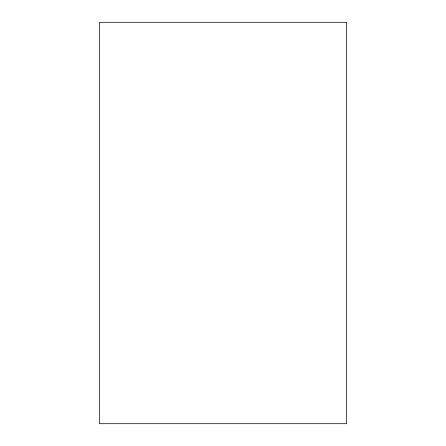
<?xml version="1.0" encoding="UTF-8"?>
<svg xmlns="http://www.w3.org/2000/svg" width="446" height="446" viewBox="0 0 446 446"><rect width="100%" height="100%" fill="white"/><g stroke="black" fill="none" stroke-linecap="round" stroke-linejoin="round"><path stroke-width="0.67" d="M346.598 22.3L99.402 22.3L99.402 423.7L346.598 423.7L346.598 22.3"/></g></svg>
